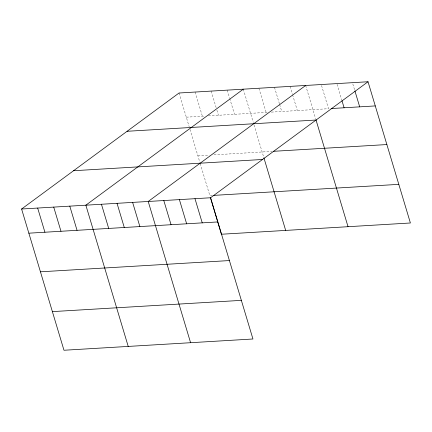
<?xml version="1.0" encoding="UTF-8"?>
<svg xmlns="http://www.w3.org/2000/svg" width="432" height="432" viewBox="0 0 432 432"><rect width="100%" height="100%" fill="white"/><g stroke="black" fill="none" stroke-linecap="round" stroke-linejoin="round"><path stroke-width="0.32" stroke-dasharray="2.16 1.62" d="M186.305 117.175L205.043 116.062M208.391 115.862L267.446 112.342M271.345 112.115L328.509 108.707L321.257 84.537M197.894 155.806L209.272 155.131M213.953 154.85L271.89 151.4M212.512 195.448L209.833 195.61L200.011 162.869M352.82 83.948L354.726 90.31M337.036 84.245L341.809 100.148M305.667 85.466L315.619 118.649M290.072 86.389L292.367 94.025M292.556 94.662L297.324 110.565M274.482 87.318L279.445 103.858M279.639 104.495L281.734 111.494M258.892 88.247L266.144 112.423M243.302 89.176L253.26 122.364M254.032 124.94L263.687 157.118M227.237 90.131L229.532 97.767M229.721 98.404L234.49 114.307M211.178 91.087L216.14 107.627M216.902 110.176L218.43 115.263M195.113 92.048L202.365 116.219M179.053 93.004L189.2 126.835M189.972 129.411L199.822 162.227"/><path stroke-width="0.65" d="M368.026 81.751L210.578 197.759L252.947 338.996L63.974 350.249L21.6 209.012L179.053 93.004L368.026 81.751L410.4 222.988L221.422 234.241L210.416 197.543M243.302 89.176L85.849 205.184L128.223 346.426M305.667 85.466L148.214 201.474L190.588 342.711M331.106 108.551L375.278 105.921M127.094 131.285L316.067 120.031M273.186 151.324L386.867 144.553M73.559 170.726L262.532 159.478M213.851 195.372L398.812 184.356M21.6 209.012L210.578 197.759M28.852 233.183L217.831 221.935M40.441 271.814L229.419 260.561M52.385 311.618L241.358 300.364M354.915 90.947L359.689 106.85M341.998 100.78L344.099 107.779M316.008 119.939L348.035 226.703M263.876 157.761L285.676 230.413M194.983 198.688L202.235 222.858M179.393 199.616L186.646 223.787M163.804 200.545L171.056 224.716M132.624 202.403L139.876 226.573M117.034 203.332L124.286 227.502M101.444 204.255L108.697 228.431M69.79 206.14L77.042 230.315M53.725 207.101L60.977 231.271M37.665 208.057L44.917 232.227"/></g></svg>
